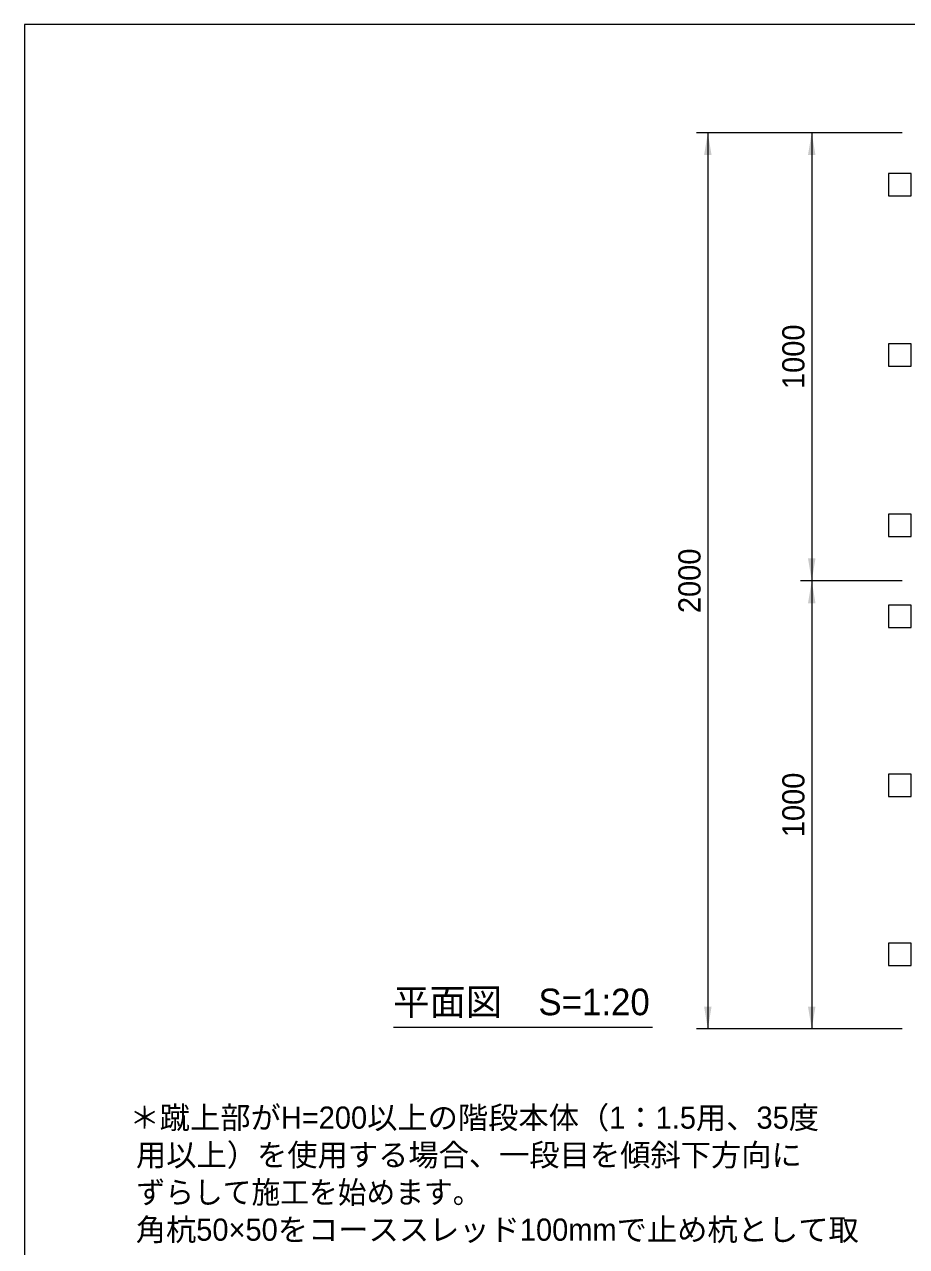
# Model space of a CAD drawing. Units: millimetres at full size, sheet at 1:20. Extents: x 200 to 8200, y 200 to 5740.
# Drawn here: x 200 to 2168, y 3013 to 5740 of the extents above; entities that cross this region are included whole.
import ezdxf
from ezdxf.enums import TextEntityAlignment as Align

# ---------------------------------------------------------------- set-up
doc = ezdxf.new("R2010")
doc.units = ezdxf.units.MM
doc.header["$LTSCALE"] = 20
for name, color, linetype, lineweight in [('図面枠-A3', 7, 'Continuous', 20), ('寸法', 7, 'Continuous', 13), ('縮尺', 7, 'Continuous', 15), ('角材', 7, 'Continuous', 18)]:
    doc.layers.add(name, color=color, linetype=linetype, lineweight=lineweight)
doc.layers.add('文字', color=7, linetype='Continuous')
doc.styles.add('ＭＳ Ｐゴシック', font='')
doc.styles.get('ＭＳ Ｐゴシック').set_extended_font_data('MS PGothic')

# ---------------------------------------------------------------- blocks, each defined once
blk = doc.blocks.new('filled_arrow')
at = {"color": 0, "linetype": 'Continuous', "lineweight": -2}
blk.add_solid([(7.5, 1.25), (0, 0), (7.5, -1.25)], dxfattribs=at)

msp = doc.modelspace()

# ---------------------------------------------------------------- linework, layer by layer
at = {"layer": '図面枠-A3'}
msp.add_lwpolyline([(200, 200), (8200, 200), (8200, 5740), (200, 5740)], close=True, dxfattribs=at)
at = {"layer": '寸法'}
for p, q in [((2157.62, 5498.47), (1699.39, 5498.47)), ((1724.39, 5498.47), (1724.39, 3498.47)), ((2157.62, 5498.47), (1931.14, 5498.47)), ((1956.14, 5498.47), (1956.14, 4498.47)), ((2157.62, 4498.47), (1931.14, 4498.47)), ((2157.62, 4498.47), (1931.14, 4498.47)), ((1956.14, 4498.47), (1956.14, 3498.47)), ((2157.62, 3498.47), (1699.39, 3498.47)), ((2157.62, 3498.47), (1931.14, 3498.47))]:
    msp.add_line(p, q, dxfattribs=at)
at = {"layer": '縮尺'}
msp.add_line((1023.04, 3502.37), (1600.73, 3502.37), dxfattribs=at)
at = {"layer": '角材'}
for points in [[(2127.62, 5407.19), (2127.62, 5357.19), (2177.62, 5357.19), (2177.62, 5407.19)], [(2127.62, 5027.27), (2127.62, 4977.27), (2177.62, 4977.27), (2177.62, 5027.27)], [(2127.62, 4647.35), (2127.62, 4597.35), (2177.62, 4597.35), (2177.62, 4647.35)], [(2127.62, 4444.18), (2127.62, 4394.18), (2177.62, 4394.18), (2177.62, 4444.18)], [(2127.62, 4067.23), (2127.62, 4017.23), (2177.62, 4017.23), (2177.62, 4067.23)], [(2127.62, 3690.27), (2127.62, 3640.27), (2177.62, 3640.27), (2177.62, 3690.27)]]:
    msp.add_lwpolyline(points, close=True, dxfattribs=at)

# ---------------------------------------------------------------- block references
at = {"layer": '寸法', "xscale": 6.67, "yscale": 6.67}
for p, rotation in [((1724.39, 5498.47), 270), ((1956.14, 5498.47), 270), ((1956.14, 4498.47), 90), ((1956.14, 4498.47), 270), ((1724.39, 3498.47), 90), ((1956.14, 3498.47), 90)]:
    msp.add_blockref('filled_arrow', p, dxfattribs=dict(at, rotation=rotation))

# ---------------------------------------------------------------- texts
at = {"layer": '寸法', "style": 'ＭＳ Ｐゴシック'}
for s, p in [('1000', (1915.14, 4998.47)), ('2000', (1683.39, 4498.47)), ('1000', (1915.14, 3998.47))]:
    msp.add_text(s, height=49.49, rotation=90, dxfattribs=at).set_placement(p, align=Align.MIDDLE_CENTER)
at = {"layer": '文字', "style": 'ＭＳ Ｐゴシック'}
for s, p in [('＊蹴上部がH=200以上の階段本体（1：1.5用、35度', (434.28, 3261.13)), ('用以上）を使用する場合、一段目を傾斜下方向に', (448.77, 3177.8)), ('角杭50×50をコーススレッド100mmで止め杭として取', (448.2, 3011.13))]:
    msp.add_text(s, height=49.49, dxfattribs=at).set_placement(p, align=Align.BOTTOM_LEFT)
at = {"layer": '文字', "style": 'ＭＳ Ｐゴシック', "width": 0.95}
msp.add_text('ずらして施工を始めます。', height=49.49, dxfattribs=at).set_placement((449.91, 3094.46), align=Align.BOTTOM_LEFT)
at = {"layer": '縮尺', "style": 'ＭＳ Ｐゴシック'}
msp.add_text('平面図\u3000S=1:20', height=59.38, dxfattribs=at).set_placement((1022.51, 3511.35), align=Align.BOTTOM_LEFT)

doc.saveas('drawing.dxf')
